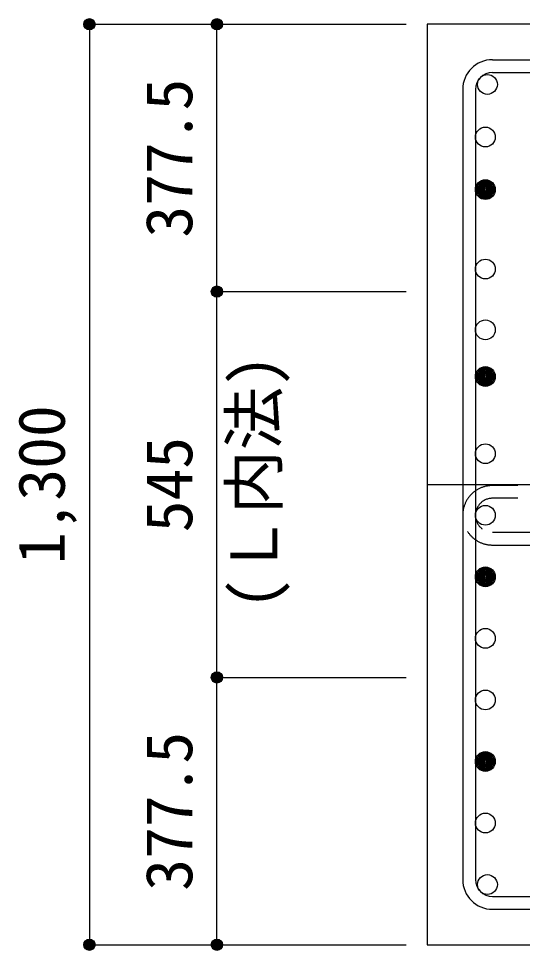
# Model space of a CAD drawing. Units: millimetres at full size, sheet at 1:30. Extents: x -5973 to 5954, y -4195 to 4201.
# Drawn here: x -675 to 37, y 1865 to 3181 of the extents above; entities that cross this region are included whole.
import ezdxf
from ezdxf.enums import TextEntityAlignment as Align

# ---------------------------------------------------------------- set-up
doc = ezdxf.new("R2010")
doc.units = ezdxf.units.MM
doc.header["$LTSCALE"] = 30
doc.header["$PDMODE"] = 32
doc.header["$PDSIZE"] = 15
doc.linetypes.add('CHAIN1', pattern=[8, 5, -1, 1, -1])
doc.linetypes.add('DASHED2', pattern=[3, 2, -1])
for name, color, linetype in [('0-1_躯体線', 2, 'Continuous'), ('0-3_立上り筋', 4, 'Continuous'), ('0-4_フープ筋', 7, 'Continuous'), ('0-7_文字', 4, 'Continuous'), ('0-C_中子', 7, 'DASHED2'), ('0-D_寸法', 4, 'Continuous')]:
    doc.layers.add(name, color=color, linetype=linetype)
doc.styles.add('ＭＳ ゴシック', font='')
doc.styles.get('ＭＳ ゴシック').set_extended_font_data('MS Gothic')

msp = doc.modelspace()

# ---------------------------------------------------------------- linework, layer by layer
at = {"layer": '0-1_躯体線'}
for p, q in [((1602.44, 3173.3), (-97.56, 3173.3)), ((-97.56, 3173.3), (-97.56, 1873.3)), ((-97.56, 1873.3), (336.94, 1873.3))]:
    msp.add_line(p, q, dxfattribs=at)
at = {"layer": '0-3_立上り筋', "color": 3}
for centre in [(-12.63, 3088.37), (-15.56, 3014.08), (-15.56, 3014.08), (-15.56, 2939.8), (-15.56, 2939.8), (-15.56, 2827.57), (-15.56, 2827.57), (-15.56, 2741.8), (-15.56, 2741.8), (-15.56, 2675.8), (-15.56, 2675.8), (-15.56, 2566.77), (-15.56, 2566.77), (-15.56, 2479.83), (-15.56, 2479.83), (-15.56, 2392.9), (-15.56, 2392.9), (-15.56, 2305.96), (-15.56, 2305.96), (-15.56, 2219.03), (-15.56, 2219.03), (-15.56, 2132.1), (-15.56, 2132.1), (-15.56, 2045.16), (-15.56, 2045.16), (-12.63, 1958.23), (-12.63, 1958.23)]:
    msp.add_circle(centre, 14, dxfattribs=at)
at = {"layer": '0-3_立上り筋'}
for centre, radius in [((-15.56, 2939.8), 14), ((-15.56, 2939.8), 12.6), ((-15.56, 2939.8), 11.2), ((-15.56, 2939.8), 9.8), ((-15.56, 2939.8), 8.4), ((-15.56, 2939.8), 7), ((-15.56, 2939.8), 5.6), ((-15.56, 2939.8), 4.2), ((-15.56, 2939.8), 2.8), ((-15.56, 2939.8), 1.4), ((-15.56, 2675.8), 14), ((-15.56, 2675.8), 12.6), ((-15.56, 2675.8), 11.2), ((-15.56, 2675.8), 9.8), ((-15.56, 2675.8), 8.4), ((-15.56, 2675.8), 7), ((-15.56, 2675.8), 5.6), ((-15.56, 2675.8), 4.2), ((-15.56, 2675.8), 2.8), ((-15.56, 2675.8), 1.4), ((-15.56, 2392.9), 14), ((-15.56, 2392.9), 12.6), ((-15.56, 2392.9), 11.2), ((-15.56, 2392.9), 9.8), ((-15.56, 2392.9), 8.4), ((-15.56, 2392.9), 7), ((-15.56, 2392.9), 5.6), ((-15.56, 2392.9), 4.2), ((-15.56, 2392.9), 2.8), ((-15.56, 2392.9), 1.4), ((-15.56, 2132.1), 14), ((-15.56, 2132.1), 12.6), ((-15.56, 2132.1), 11.2), ((-15.56, 2132.1), 9.8), ((-15.56, 2132.1), 8.4), ((-15.56, 2132.1), 7), ((-15.56, 2132.1), 5.6), ((-15.56, 2132.1), 4.2), ((-15.56, 2132.1), 2.8), ((-15.56, 2132.1), 1.4)]:
    msp.add_circle(centre, radius, dxfattribs=at)
at = {"layer": '0-4_フープ筋'}
for p, q in [((-5.56, 3123.3), (1110.44, 3123.3)), ((-5.56, 3105.3), (1110.44, 3105.3)), ((-47.56, 3081.3), (-47.56, 1965.3)), ((-29.56, 3081.3), (-29.56, 1965.3)), ((-5.56, 1941.3), (1110.44, 1941.3)), ((-5.56, 1923.3), (1110.44, 1923.3))]:
    msp.add_line(p, q, dxfattribs=at)
for centre, radius, start, end in [((-5.56, 3081.3), 42, 90, 180), ((-5.56, 3081.3), 24, 90, 180), ((-5.56, 1965.3), 42, 180, 270), ((-5.56, 1965.3), 24, 180, 270)]:
    msp.add_arc(centre, radius, start, end, dxfattribs=at)
at = {"layer": '0-C_中子'}
for p, q in [((1110.44, 2521.83), (-5.56, 2521.83)), ((1110.44, 2503.83), (-5.56, 2503.83)), ((-5.56, 2455.83), (58.44, 2455.83)), ((-5.56, 2437.83), (58.44, 2437.83))]:
    msp.add_line(p, q, dxfattribs=at)
for radius in [42, 24]:
    msp.add_arc((-5.56, 2479.83), radius, 90, 270, dxfattribs=at)
at = {"layer": '0-D_寸法'}
for p, q in [((-574.6, 3173.3), (-394.6, 3173.3)), ((-574.6, 3173.3), (-394.6, 3173.3)), ((-574.6, 3173.3), (-574.6, 1873.3)), ((-394.6, 2795.8), (-394.6, 3173.3)), ((-394.6, 3173.3), (-127.56, 3173.3)), ((-394.6, 2250.8), (-394.6, 2795.8)), ((-394.6, 2795.8), (-127.56, 2795.8)), ((-394.6, 1873.3), (-394.6, 2250.8)), ((-394.6, 2250.8), (-127.56, 2250.8)), ((-574.6, 1873.3), (-394.6, 1873.3)), ((-394.6, 1873.3), (-127.56, 1873.3)), ((-394.6, 1873.3), (-127.56, 1873.3))]:
    msp.add_line(p, q, dxfattribs=at)
at = {"layer": '0-D_寸法', "linetype": 'CHAIN1'}
msp.add_line((-97.56, 2523.3), (1202.44, 2523.3), dxfattribs=at)
at = {"layer": '0-D_寸法'}
for centre, radius in [((-574.6, 3173.3), 8), ((-574.6, 3173.3), 7.2), ((-574.6, 3173.3), 6.4), ((-574.6, 3173.3), 5.6), ((-574.6, 3173.3), 4.8), ((-574.6, 3173.3), 4), ((-574.6, 3173.3), 3.2), ((-574.6, 3173.3), 2.4), ((-574.6, 3173.3), 1.6), ((-574.6, 3173.3), 0.8), ((-394.6, 3173.3), 8), ((-394.6, 3173.3), 7.2), ((-394.6, 3173.3), 6.4), ((-394.6, 3173.3), 5.6), ((-394.6, 3173.3), 4.8), ((-394.6, 3173.3), 4), ((-394.6, 3173.3), 3.2), ((-394.6, 3173.3), 2.4), ((-394.6, 3173.3), 1.6), ((-394.6, 3173.3), 0.8), ((-394.6, 2795.8), 8), ((-394.6, 2795.8), 7.2), ((-394.6, 2795.8), 6.4), ((-394.6, 2795.8), 5.6), ((-394.6, 2795.8), 4.8), ((-394.6, 2795.8), 4), ((-394.6, 2795.8), 3.2), ((-394.6, 2795.8), 2.4), ((-394.6, 2795.8), 1.6), ((-394.6, 2795.8), 0.8), ((-394.6, 2250.8), 8), ((-394.6, 2250.8), 7.2), ((-394.6, 2250.8), 6.4), ((-394.6, 2250.8), 5.6), ((-394.6, 2250.8), 4.8), ((-394.6, 2250.8), 4), ((-394.6, 2250.8), 3.2), ((-394.6, 2250.8), 2.4), ((-394.6, 2250.8), 1.6), ((-394.6, 2250.8), 0.8), ((-574.6, 1873.3), 8), ((-574.6, 1873.3), 7.2), ((-574.6, 1873.3), 6.4), ((-574.6, 1873.3), 5.6), ((-574.6, 1873.3), 4.8), ((-574.6, 1873.3), 4), ((-574.6, 1873.3), 3.2), ((-574.6, 1873.3), 2.4), ((-574.6, 1873.3), 1.6), ((-574.6, 1873.3), 0.8), ((-394.6, 1873.3), 8), ((-394.6, 1873.3), 7.2), ((-394.6, 1873.3), 6.4), ((-394.6, 1873.3), 5.6), ((-394.6, 1873.3), 4.8), ((-394.6, 1873.3), 4), ((-394.6, 1873.3), 3.2), ((-394.6, 1873.3), 2.4), ((-394.6, 1873.3), 1.6), ((-394.6, 1873.3), 0.8)]:
    msp.add_circle(centre, radius, dxfattribs=at)
at = {"layer": '0-D_寸法', "color": 7}
for p in [(-574.6, 3173.3), (-394.6, 3173.3), (-394.6, 2795.8), (-394.6, 2250.8), (-574.6, 1873.3), (-394.6, 1873.3)]:
    msp.add_point(p, dxfattribs=at)

# ---------------------------------------------------------------- texts
at = {"layer": '0-7_文字', "style": 'ＭＳ ゴシック'}
msp.add_text('(Ｌ内法)', height=65.98, rotation=90, dxfattribs=at).set_placement((-289.55, 2346.7), align=Align.BOTTOM_LEFT)
at = {"layer": '0-D_寸法', "style": 'ＭＳ ゴシック'}
for s, p in [('377.5', (-409.6, 2872.05)), ('1,300', (-589.6, 2410.8)), ('545', (-409.6, 2455.8)), ('377.5', (-409.6, 1949.55))]:
    msp.add_text(s, height=65.98, rotation=90, dxfattribs=at).set_placement(p, align=Align.BOTTOM_LEFT)

doc.saveas('drawing.dxf')
